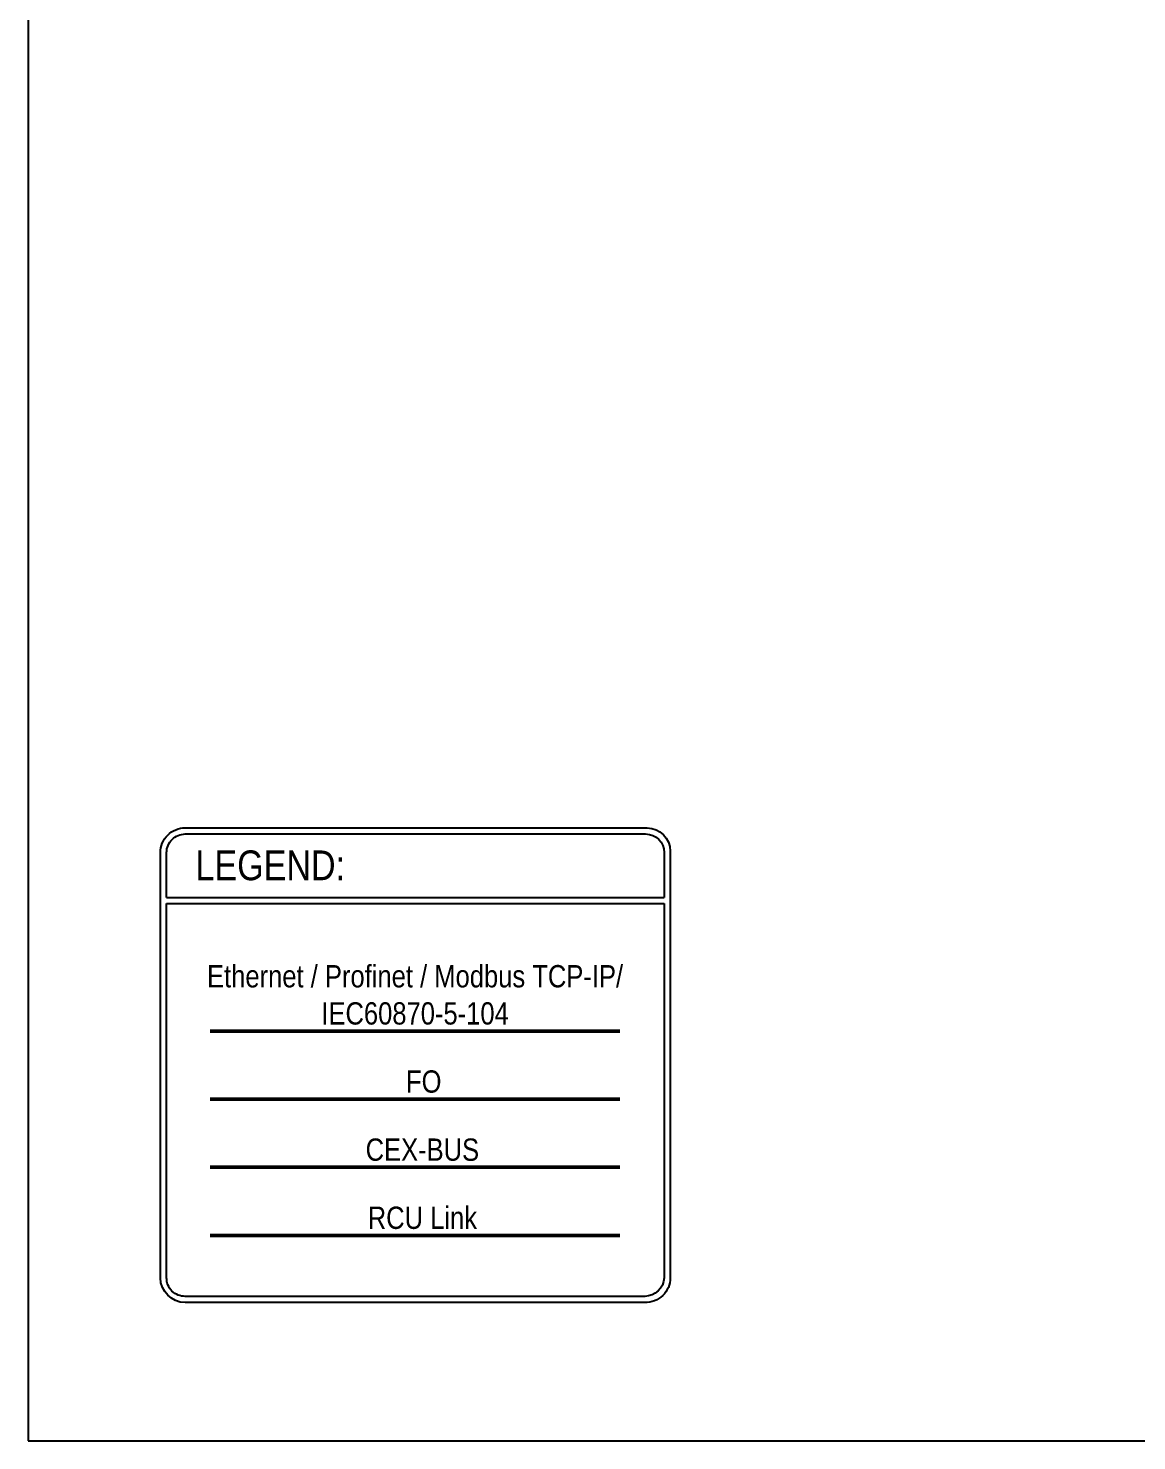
# Model space of a CAD drawing. Header units: inches. Extents: x 67248 to 85686, y -40174 to -31152.
# Drawn here: x 74251 to 75146, y -40174 to -39034 of the extents above; entities that cross this region are included whole.
import ezdxf

# ---------------------------------------------------------------- set-up
doc = ezdxf.new("R2010")
doc.units = ezdxf.units.IN
doc.header["$MEASUREMENT"] = 0
doc.layers.add('! NO PLOT !', color=7, linetype='Continuous', true_color=0xff75dd, plot=False)
for name, color, linetype, lineweight, true_color in [('CP-TOPOLOGY - KVM netvork', 7, 'Continuous', 20, 0x4b66fb), ('SI-TOPOLOGY-Ethernet', 7, 'Continuous', 13, 0x3cf000), ('SI-TOPOLOGY-FO-mm', 7, 'Continuous', 13, 0xff4d4d)]:
    doc.layers.add(name, color=color, linetype=linetype, lineweight=lineweight, true_color=true_color)
doc.layers.add('SI-General', color=7, linetype='Continuous', lineweight=5)
doc.styles.add('OPIS', font='ARIALN.TTF')

# ---------------------------------------------------------------- blocks, each defined once
blk = doc.blocks.new('LEGEND')
for p, q in [((5, -56.1), (406.6, -56.1)), ((5, -61.1), (406.6, -61.1))]:
    blk.add_line(p, q)
at = {"ltscale": 100}
blk.add_lwpolyline([(20, 0.1), (392.7, 0.1, -0.405988), (411.5, -18.8), (411.5, -363.2, -0.423349), (390.9, -383.2), (20, -383.2, -0.411694), (0, -363.2), (0, -19.9, -0.414214)], format="xyb", close=True, dxfattribs=at)
for points in [[(5, -56.1), (5, -19.9, -0.414214), (20, -4.9), (391.6, -4.9, -0.41295), (406.6, -19.9), (406.6, -56.1)], [(406.6, -61.1), (406.6, -363.2, -0.390218), (390.9, -378.2), (20, -378.2, -0.429818), (5, -363.2), (5, -61.1)]]:
    blk.add_lwpolyline(points, format="xyb", dxfattribs=at)
at = {"insert": (28.3, -18.2), "char_height": 20, "width": 300, "attachment_point": 1, "style": 'OPIS'}
blk.add_mtext('{\\fArial Narrow|b0|i0|c238|p34;\\H1.2x;LEGEND:}', dxfattribs=at)

msp = doc.modelspace()

# ---------------------------------------------------------------- linework, layer by layer
at = {"layer": '! NO PLOT !'}
msp.add_lwpolyline([(74251.4, -40174.1), (76831.4, -40174.1), (76831.4, -39712.1), (78931.4, -39712.1), (78931.4, -37090.1), (74251.4, -37090.1), (74251.4, -40174.1)], dxfattribs=at)
at = {"layer": 'CP-TOPOLOGY - KVM netvork', "color": 192, "const_width": 3}
msp.add_lwpolyline([(74398.2, -39953.3), (74729, -39953.3)], dxfattribs=at)
at = {"layer": 'CP-TOPOLOGY - KVM netvork', "color": 174, "const_width": 3}
msp.add_lwpolyline([(74398.2, -40008.3), (74729, -40008.3)], dxfattribs=at)
at = {"layer": 'SI-TOPOLOGY-Ethernet', "const_width": 3}
msp.add_lwpolyline([(74398.2, -39843.3), (74729, -39843.3)], dxfattribs=at)
at = {"layer": 'SI-TOPOLOGY-FO-mm', "const_width": 3}
msp.add_lwpolyline([(74398.2, -39898.3), (74729, -39898.3)], dxfattribs=at)

# ---------------------------------------------------------------- block references
at = {"color": 0}
msp.add_blockref('LEGEND', (74358.1, -39679.3), dxfattribs=at)

# ---------------------------------------------------------------- texts
at = {"layer": 'SI-General', "color": 0, "char_height": 18, "attachment_point": 8, "style": 'OPIS'}
for s, insert, width in [('{\\C256;Ethernet / Profinet / Modbus TCP-IP/\\P}IEC60870-5-104', (74563.6, -39838.3), 342.222), ('FO', (74570.6, -39893.3), 366.797), ('CEX-BUS', (74569.5, -39948.3), 370.047), ('RCU Link', (74569.5, -40003.3), 370.047)]:
    msp.add_mtext(s, dxfattribs=dict(at, insert=insert, width=width))

doc.saveas('drawing.dxf')
